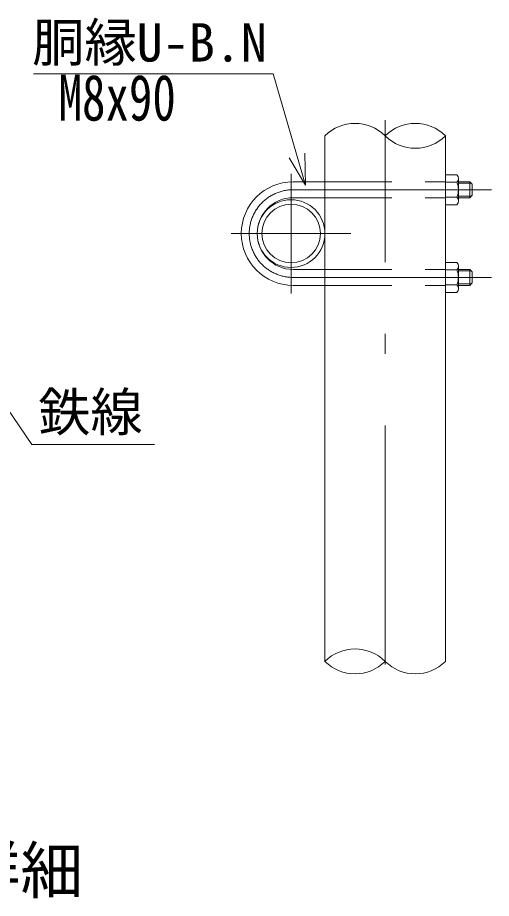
# Model space of a CAD drawing. Units: millimetres, scale not verified. Extents: x -4210 to 4210, y -2971 to 2972.
# Drawn here: x 1959 to 2553, y 1016 to 2121 of the extents above; entities that cross this region are included whole.
import ezdxf
from ezdxf.enums import TextEntityAlignment as Align

# ---------------------------------------------------------------- set-up
doc = ezdxf.new("R2010")
doc.units = ezdxf.units.MM
doc.header["$LTSCALE"] = 10
doc.linetypes.add('USER2', pattern=[50.5, 30, -9, 2.5, -9])
doc.linetypes.add('USER3', pattern=[12.6, 8.4, -4.2])
for name, color, linetype, lineweight in [('0-4_D-STR-DIM', 7, 'Continuous', 13), ('0-A_D-STR-TXT', 7, 'Continuous', 13), ('0-D_3', 3, 'Continuous', 13), ('0-E_26', 2, 'USER2', 13), ('0-F_1', 1, 'Continuous', 9), ('1-0_27', 7, 'Continuous', 13), ('1-1_28', 7, 'Continuous', 13)]:
    doc.layers.add(name, color=color, linetype=linetype, lineweight=lineweight)
doc.layers.add('1-5_24', color=7, linetype='Continuous')
doc.styles.add('ＭＳ ゴシック', font='')
doc.styles.get('ＭＳ ゴシック').set_extended_font_data('MS Gothic')

msp = doc.modelspace()

# ---------------------------------------------------------------- linework, layer by layer
at = {"layer": '0-4_D-STR-DIM'}
for centre, start, end in [((2382.24, 1934.56), 45.18146, 134.81854), ((2457.86, 1934.56), 45.18146, 134.81854), ((2457.86, 2010.67), 225.18146, 314.81854)]:
    msp.add_arc(centre, 53.65, start, end, dxfattribs=at)
at = {"layer": '0-D_3'}
for p, q in [((2495.68, 1923.7), (2510.18, 1923.7)), ((2495.68, 1923.7), (2495.68, 1886.2)), ((2304.43, 1914.95), (2344.43, 1914.95)), ((2510.18, 1914.32), (2495.68, 1914.32)), ((2511.93, 1919.75), (2511.93, 1890.83)), ((2511.93, 1914.95), (2526.43, 1914.95)), ((2511.93, 1913.2), (2528.18, 1913.2)), ((2529.43, 1911.95), (2529.43, 1897.95)), ((2304.43, 1894.95), (2344.43, 1894.95)), ((2510.18, 1895.57), (2495.68, 1895.57)), ((2511.93, 1896.7), (2528.18, 1896.7)), ((2511.93, 1894.95), (2526.43, 1894.95)), ((2526.43, 1894.95), (2529.43, 1897.95)), ((2495.68, 1886.2), (2510.18, 1886.2)), ((2304.43, 1804.95), (2344.43, 1804.95)), ((2510.18, 1804.32), (2495.68, 1804.32)), ((2511.93, 1780.14), (2511.93, 1809.06)), ((2511.93, 1804.95), (2526.43, 1804.95)), ((2511.93, 1803.2), (2528.18, 1803.2)), ((2529.43, 1801.95), (2526.43, 1804.95)), ((2526.43, 1804.95), (2526.43, 1784.95)), ((2529.43, 1801.95), (2529.43, 1787.95)), ((2304.43, 1784.95), (2344.43, 1784.95)), ((2510.18, 1785.57), (2495.68, 1785.57)), ((2511.93, 1786.7), (2528.18, 1786.7)), ((2511.93, 1784.95), (2526.43, 1784.95)), ((2526.43, 1784.95), (2529.43, 1787.95)), ((2495.68, 1776.2), (2510.18, 1776.2))]:
    msp.add_line(p, q, dxfattribs=at)
at = {"layer": '0-D_3', "linetype": 'USER3'}
for p, q in [((2344.43, 1914.95), (2495.68, 1914.95)), ((2344.43, 1894.95), (2495.68, 1894.95)), ((2344.43, 1804.95), (2495.68, 1804.95)), ((2344.43, 1784.95), (2495.68, 1784.95))]:
    msp.add_line(p, q, dxfattribs=at)
at = {"layer": '0-D_3'}
for points in [[(2529.43, 1911.95), (2526.43, 1914.95), (2526.43, 1894.95)], [(2495.68, 1776.2), (2495.68, 1813.7), (2510.18, 1813.7)]]:
    msp.add_lwpolyline(points, dxfattribs=at)
for centre, radius, start, end in [((2504.93, 1919.01), 7.04, 318.21899, 41.78101), ((2304.43, 1849.95), 65, 90, 270), ((2485.94, 1904.95), 25.99, 338.85295, 21.14705), ((2304.43, 1849.95), 45, 90, 270), ((2504.78, 1890.88), 7.15, 319.0514, 40.9486), ((2504.78, 1809.01), 7.15, 319.0514, 40.9486), ((2485.94, 1794.95), 25.99, 338.85295, 21.14705), ((2504.93, 1780.88), 7.04, 318.21899, 41.78101)]:
    msp.add_arc(centre, radius, start, end, dxfattribs=at)
at = {"layer": '0-E_26'}
for p, q in [((2420.05, 1309.11), (2420.05, 1992.45)), ((2301.93, 1924.95), (2301.93, 1774.95)), ((2304.43, 1904.95), (2553.41, 1904.95)), ((2376.93, 1849.95), (2226.93, 1849.95)), ((2304.43, 1794.95), (2553.41, 1794.95))]:
    msp.add_line(p, q, dxfattribs=at)
msp.add_arc((2304.43, 1849.95), 55, 90, 270, dxfattribs=at)
at = {"layer": '0-F_1'}
for p, q in [((2344.43, 1972.62), (2344.43, 1313.04)), ((2495.68, 1313.04), (2495.68, 1972.62))]:
    msp.add_line(p, q, dxfattribs=at)
for radius in [42.5, 36.75]:
    msp.add_circle((2301.93, 1849.95), radius, dxfattribs=at)
at = {"layer": '1-0_27'}
for centre, start, end in [((2382.24, 1274.99), 45.18146, 134.81854), ((2382.24, 1351.09), 225.18146, 314.81854), ((2457.86, 1351.09), 225.18146, 314.81854)]:
    msp.add_arc(centre, 53.65, start, end, dxfattribs=at)
at = {"layer": '1-1_28'}
for p, q in [((2279.58, 2050.41), (1978.56, 2050.41)), ((2320.15, 1910.85), (2279.58, 2050.41)), ((2320.15, 1910.85), (2319.31, 1950.84)), ((2320.15, 1910.85), (2299.43, 1945.06))]:
    msp.add_line(p, q, dxfattribs=at)
at = {"layer": '1-1_28', "lineweight": 9}
msp.add_lwpolyline([(1875.93, 1732.45), (1976.52, 1585.15), (2130.28, 1585.15)], dxfattribs=at)

# ---------------------------------------------------------------- texts
at = {"layer": '0-A_D-STR-TXT', "style": 'ＭＳ ゴシック'}
for s, p in [('胴縁U-B.N', (1976.91, 2051.44)), ('鉄線', (1984.53, 1587.57))]:
    msp.add_text(s, height=48.09, dxfattribs=at).set_placement(p, align=Align.BOTTOM_LEFT)
at = {"layer": '1-1_28', "style": 'ＭＳ ゴシック', "width": 0.75}
msp.add_text('M8x90', height=57.7, dxfattribs=at).set_placement((2010.07, 1974.45), align=Align.BOTTOM_LEFT)
at = {"layer": '1-5_24', "style": 'ＭＳ ゴシック'}
msp.add_text('胴縁取付詳細', height=57.7, dxfattribs=at).set_placement((1568.59, 1004.78), align=Align.BOTTOM_LEFT)

doc.saveas('drawing.dxf')
